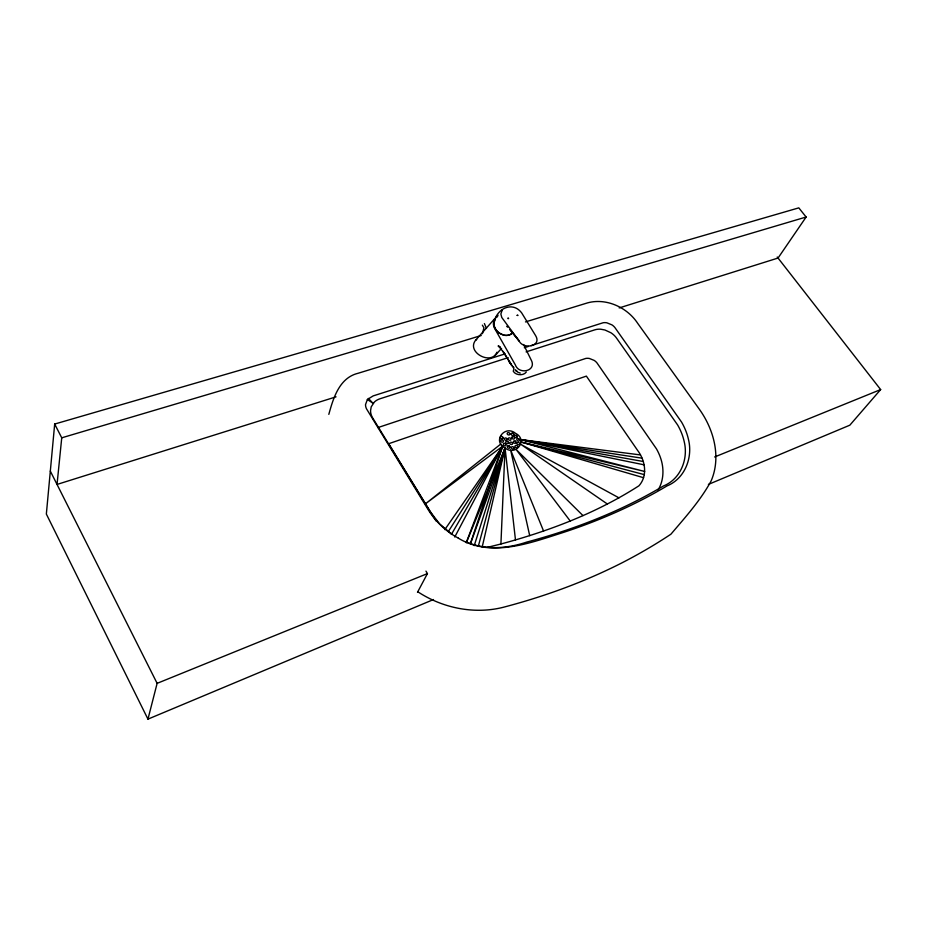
<?xml version="1.0" encoding="UTF-8"?>
<svg xmlns="http://www.w3.org/2000/svg" width="927" height="927" viewBox="0 0 927 927"><rect width="100%" height="100%" fill="white"/><g stroke="black" fill="none" stroke-linecap="round" stroke-linejoin="round"><path stroke-width="1.39" d="M487.243 547.393L500.916 543.998L505.053 447.95C491.913 441.356 504.798 424.496 515.482 433.291C528.622 439.861 515.76 456.744 505.053 447.95L466.374 542.654M517.764 446.826L517.614 447.405A1.518 1.182 28.9 0 1 516.443 447.868L515.725 447.625A1.414 1.101 28.9 0 1 514.96 446.501L515.099 445.922A1.518 1.182 28.9 0 1 516.281 445.458L516.988 445.702A1.414 1.101 28.9 0 1 517.648 446.86M516.119 442.26L515.98 442.839A1.518 1.182 28.7 0 1 514.798 443.303L514.091 443.06A1.414 1.101 28.7 0 1 513.326 441.936L513.465 441.368A1.518 1.182 28.7 0 1 514.636 440.904L515.354 441.136M517.289 436.617L517.139 437.196A1.506 1.17 28.7 0 1 515.98 437.648L515.261 437.417A1.414 1.089 28.7 0 1 514.497 436.304L514.647 435.725A1.506 1.17 28.7 0 1 515.818 435.273L516.524 435.505M513.998 434.45L513.848 435.03A1.506 1.17 28.5 0 1 512.677 435.481L511.971 435.25A1.414 1.089 28.5 0 1 511.206 434.137L511.345 433.558A1.506 1.17 28.5 0 1 512.446 432.99M508.529 442.642L508.378 443.222A1.518 1.182 28.4 0 1 507.196 443.685L506.49 443.442A1.414 1.101 28.4 0 1 505.713 442.318L505.864 441.739A1.518 1.182 28.4 0 1 507.046 441.275L507.764 441.519M510.163 447.22L510.012 447.799A1.518 1.194 28.6 0 1 508.83 448.262L508.112 448.019A1.414 1.112 28.6 0 1 507.336 446.895L507.486 446.316M619.201 307.926L778.054 258.042L806.131 217.022L798.796 207.868L54.681 424.056L46.35 514.056L147.949 719.132L433.512 599.537M503.129 437.764L502.979 438.344A1.518 1.182 28 0 1 501.797 438.807L501.078 438.564A1.414 1.101 28 0 1 500.313 437.451L500.464 436.872A1.518 1.182 28 0 1 501.646 436.408L502.364 436.652A1.414 1.101 28 0 1 503.013 437.811M54.681 424.056L61.738 437.822L57.034 484.439L336.049 396.837M500.916 543.998C549.213 531.02 596.791 512.898 638.946 485.783C647.892 475.887 645.285 460.51 637.741 450.603L586.374 376.119L388.68 443.709L436.061 520.986M482.214 546.942L505.053 447.95L515.482 539.977M147.949 719.132L157.126 683.35L50.325 471.113M482.422 333.697L483.929 327.776L482.353 325.157M478.425 545.841L505.053 447.95L470.487 543.709M474.23 545.655L505.053 447.95M470.395 543.639L502.724 446.142L425.516 503.778L500.916 443.952M328.818 414.357C333.303 398.112 339.363 377.741 358.146 373.257L481.229 335.493M496.942 352.237C491.368 365.841 466.038 352.167 475.632 340.197L494.589 318.818M466.258 542.643L502.724 446.142L444.821 529.618M503.488 443.94L503.338 444.52A1.414 1.112 28.3 0 0 504.103 445.644L504.821 445.887A1.518 1.194 28.3 0 0 506.003 445.412L506.154 444.833A1.414 1.112 28.3 0 0 505.273 443.755M454.751 537.023L502.724 446.142L448.332 531.553M417.486 592.307L427.44 573.593L425.957 571.125M658.054 490.024C662.898 482.191 663.906 472.492 662.11 463.57A53.778 40.985 33.2 0 0 656.513 448.935L596.965 362.897A9.571 7.01 30.1 0 0 594.126 360.371L589.375 358.471A10.197 7.462 30.1 0 0 585.783 358.436L377.857 427.602M526.293 372.04C523.523 376.014 515.597 375.423 513.245 371.24L513.778 369.514M451.368 534.462L502.724 446.142M495.273 319.027L493.801 323.453A12.862 10.209 39.4 0 0 494.52 327.219L495.818 329.676A12.862 10.209 39.3 0 0 498.726 332.781L503.825 335.215A12.874 10.22 39.2 0 0 507.695 335.342L510.024 334.624A12.874 10.22 39.2 0 0 511.901 333.303M502.295 309.815L500.858 313.998L501.785 317.498L519.062 340.881C523.187 349.803 542.191 346.547 535.632 335.655L521.646 312.851C512.955 301.345 498.008 307.88 494.462 320.672C491.264 330.348 504.717 339.85 512.469 333.152M505.064 353.871L373.175 395.899L367.393 399.467L365.528 404.589A12.746 10.012 21.4 0 0 366.513 408.842L428.436 510.082C435.771 521.878 446.223 531.611 458.448 538.181M777.232 256.999L880.65 389.572L849.839 425.18L708.39 484.415M495.157 355.47L501.588 348.355M496.223 316.953L498.089 315.215M475.632 340.197L476.698 339.537M497.637 316.536C493.129 318.482 492.295 324.577 494.659 328.494L515.342 364.89C518.993 375.308 537.359 371.009 531.078 359.78L523.581 344.52M157.126 683.35L427.44 573.593M714.636 456.976L880.65 389.572M508.181 357.637L380.07 398.749A19.293 15.18 22.1 0 0 374.508 401.901L371.217 406.826L370.557 410.719A17.984 14.148 22 0 0 373.152 418.714L429.943 511.345L439.734 524.01L451.681 534.045M526.096 351.889L594.972 329.792A17.37 12.514 30.1 0 1 600.777 329.224L604.925 330L610.87 332.735A16.188 11.657 30.1 0 1 616.895 338.598L677.649 425.006A61.727 46.292 33.1 0 1 684.196 441.611C688.518 458.888 680.627 479.155 663.431 485.991A659.676 428.042 16.3 0 1 626.733 505.644C594.613 521.032 560.928 533.002 526.524 542.144C506.872 548.738 484.902 550.314 465.609 541.635M524.3 347.741L528.425 346.431M531.171 345.551L603.129 322.758A10.51 7.509 30 0 1 606.918 322.828L611.959 324.89A9.861 7.045 30 0 1 614.925 327.59L681.588 422.121A64.716 48.447 33.1 0 1 688.471 439.491C693.014 457.521 684.868 478.726 666.953 485.945A664.613 430.51 16.3 0 1 560.059 533.512C527.695 543.848 490.302 557.544 458.344 538.193M525.482 321.924L587.718 302.828C606.443 297.799 627.266 307.428 637.683 323.326L698.958 408.691C713.767 429.039 721.449 456.907 711.136 480.916C700.511 500.453 685.25 517.324 670.928 534.184C655.134 544.705 638.703 554.265 621.82 562.921C584.056 582.098 544.056 596.64 503.106 607.336C474.137 614.578 442.608 608.077 417.822 591.785M61.738 437.822L806.131 217.022M499.943 346.756L498.378 345.956L503.257 351.878M643.558 477.706L521.241 442.075L644.659 471.449L520.777 439.618L640.43 454.925M644.149 464.833L520.777 439.618L642.052 458.181M520.777 439.618L643.292 461.495M504.67 443.477L505.377 443.709M508.668 445.852L509.387 446.096M501.959 439.78L502.677 440.024A1.414 1.101 28.1 0 1 503.442 441.148L503.291 441.727A1.518 1.182 28.1 0 1 502.11 442.191L501.391 441.947A1.414 1.112 28.1 0 1 500.626 440.823L500.777 440.244A1.518 1.182 28.1 0 1 501.889 439.665M512.515 433.106L513.222 433.349A1.414 1.089 28.5 0 1 513.882 434.496M521.241 442.075L644.311 474.636M518.981 372.642L520.267 373.083M518.83 438.865L518.123 438.633A1.506 1.17 28.8 0 0 516.884 438.981L516.814 439.665A1.414 1.101 28.8 0 0 517.579 440.777L518.286 441.02A1.506 1.17 28.8 0 0 519.456 440.557L519.607 439.977A1.414 1.101 28.8 0 0 518.726 438.911M618.969 497.857L520.962 444.439L607.347 503.998M498.228 346.072L500.151 347.219M515.157 369.861L518.031 372.19M367.393 399.467L373.129 403.384L368.39 398.436M517.208 371.657L515.702 370.325L516.455 370.985M506.675 326.281L507.672 327.196M582.967 515.586L516.072 449.433L570.209 520.997M508.993 361.298L511.264 364.693L503.002 351.391L513.848 368.471M484.381 323.569L486.478 328.425M509.213 361.715L511.82 365.667M513.373 366.779L513.801 367.671M543.57 531.055L510.615 449.954L529.699 535.655M516.409 435.551A1.414 1.089 28.7 0 1 517.173 436.663M507.648 441.565A1.414 1.101 28.4 0 1 508.413 442.677M509.271 446.13A1.414 1.112 28.6 0 1 510.047 447.254M507.417 446.2A1.518 1.194 28.6 0 1 508.599 445.736M515.238 441.182A1.414 1.101 28.7 0 1 516.015 442.295M503.407 443.824A1.518 1.194 28.3 0 1 504.601 443.361M519.723 443.743L519.572 444.323A1.518 1.182 28.9 0 1 518.402 444.786L517.695 444.554A1.414 1.101 28.9 0 1 516.918 443.43L517.069 442.851A1.518 1.182 28.9 0 1 518.239 442.388L518.946 442.631A1.414 1.101 28.9 0 1 519.723 443.743M514.184 448.042L514.033 448.622A1.518 1.194 28.8 0 1 512.851 449.085L512.144 448.842A1.414 1.112 28.8 0 1 511.368 447.718L511.519 447.138A1.518 1.194 28.8 0 1 512.689 446.675L513.407 446.918A1.414 1.112 28.8 0 1 514.184 448.042M511.843 437.393L511.808 437.706A1.414 1.101 28.6 0 0 512.585 438.819L513.291 439.062A1.518 1.17 28.6 0 0 514.462 438.598L514.612 438.019A1.414 1.101 28.6 0 0 513.848 436.907L513.129 436.663A1.518 1.17 28.6 0 0 511.959 437.127L511.843 437.393M512.55 443.465L512.399 444.045A1.518 1.182 28.6 0 1 511.217 444.508L510.51 444.265A1.414 1.101 28.6 0 1 509.734 443.152L509.885 442.573A1.518 1.182 28.6 0 1 511.067 442.109L511.774 442.353A1.414 1.101 28.6 0 1 512.55 443.465M508.263 438.598L508.228 438.9A1.414 1.101 28.4 0 0 509.004 440.024L509.711 440.255A1.518 1.182 28.4 0 0 510.893 439.804L511.032 439.224A1.414 1.101 28.4 0 0 510.267 438.1L509.56 437.868A1.518 1.182 28.4 0 0 508.378 438.32L508.263 438.598M509.966 433.94L509.815 434.52A1.506 1.17 28.3 0 1 508.645 434.972L507.938 434.728A1.414 1.089 28.3 0 1 507.162 433.616L507.312 433.048A1.506 1.17 28.3 0 1 508.494 432.585L509.201 432.828A1.414 1.089 28.3 0 1 509.966 433.94M507.22 439.328L507.069 439.908A1.518 1.182 28.3 0 1 505.899 440.371L505.18 440.128A1.414 1.101 28.3 0 1 504.415 439.016L504.566 438.436A1.518 1.182 28.3 0 1 505.736 437.973L506.455 438.216A1.414 1.101 28.3 0 1 507.22 439.328M517.162 315.354C518.796 315.91 517.672 314.705 517.162 315.354M508.506 318.552C507.196 319.004 508.158 317.092 508.529 318.494M519.062 340.881L510.012 329.664L519.062 340.881M483.859 327.463L483.859 327.463"/></g></svg>
